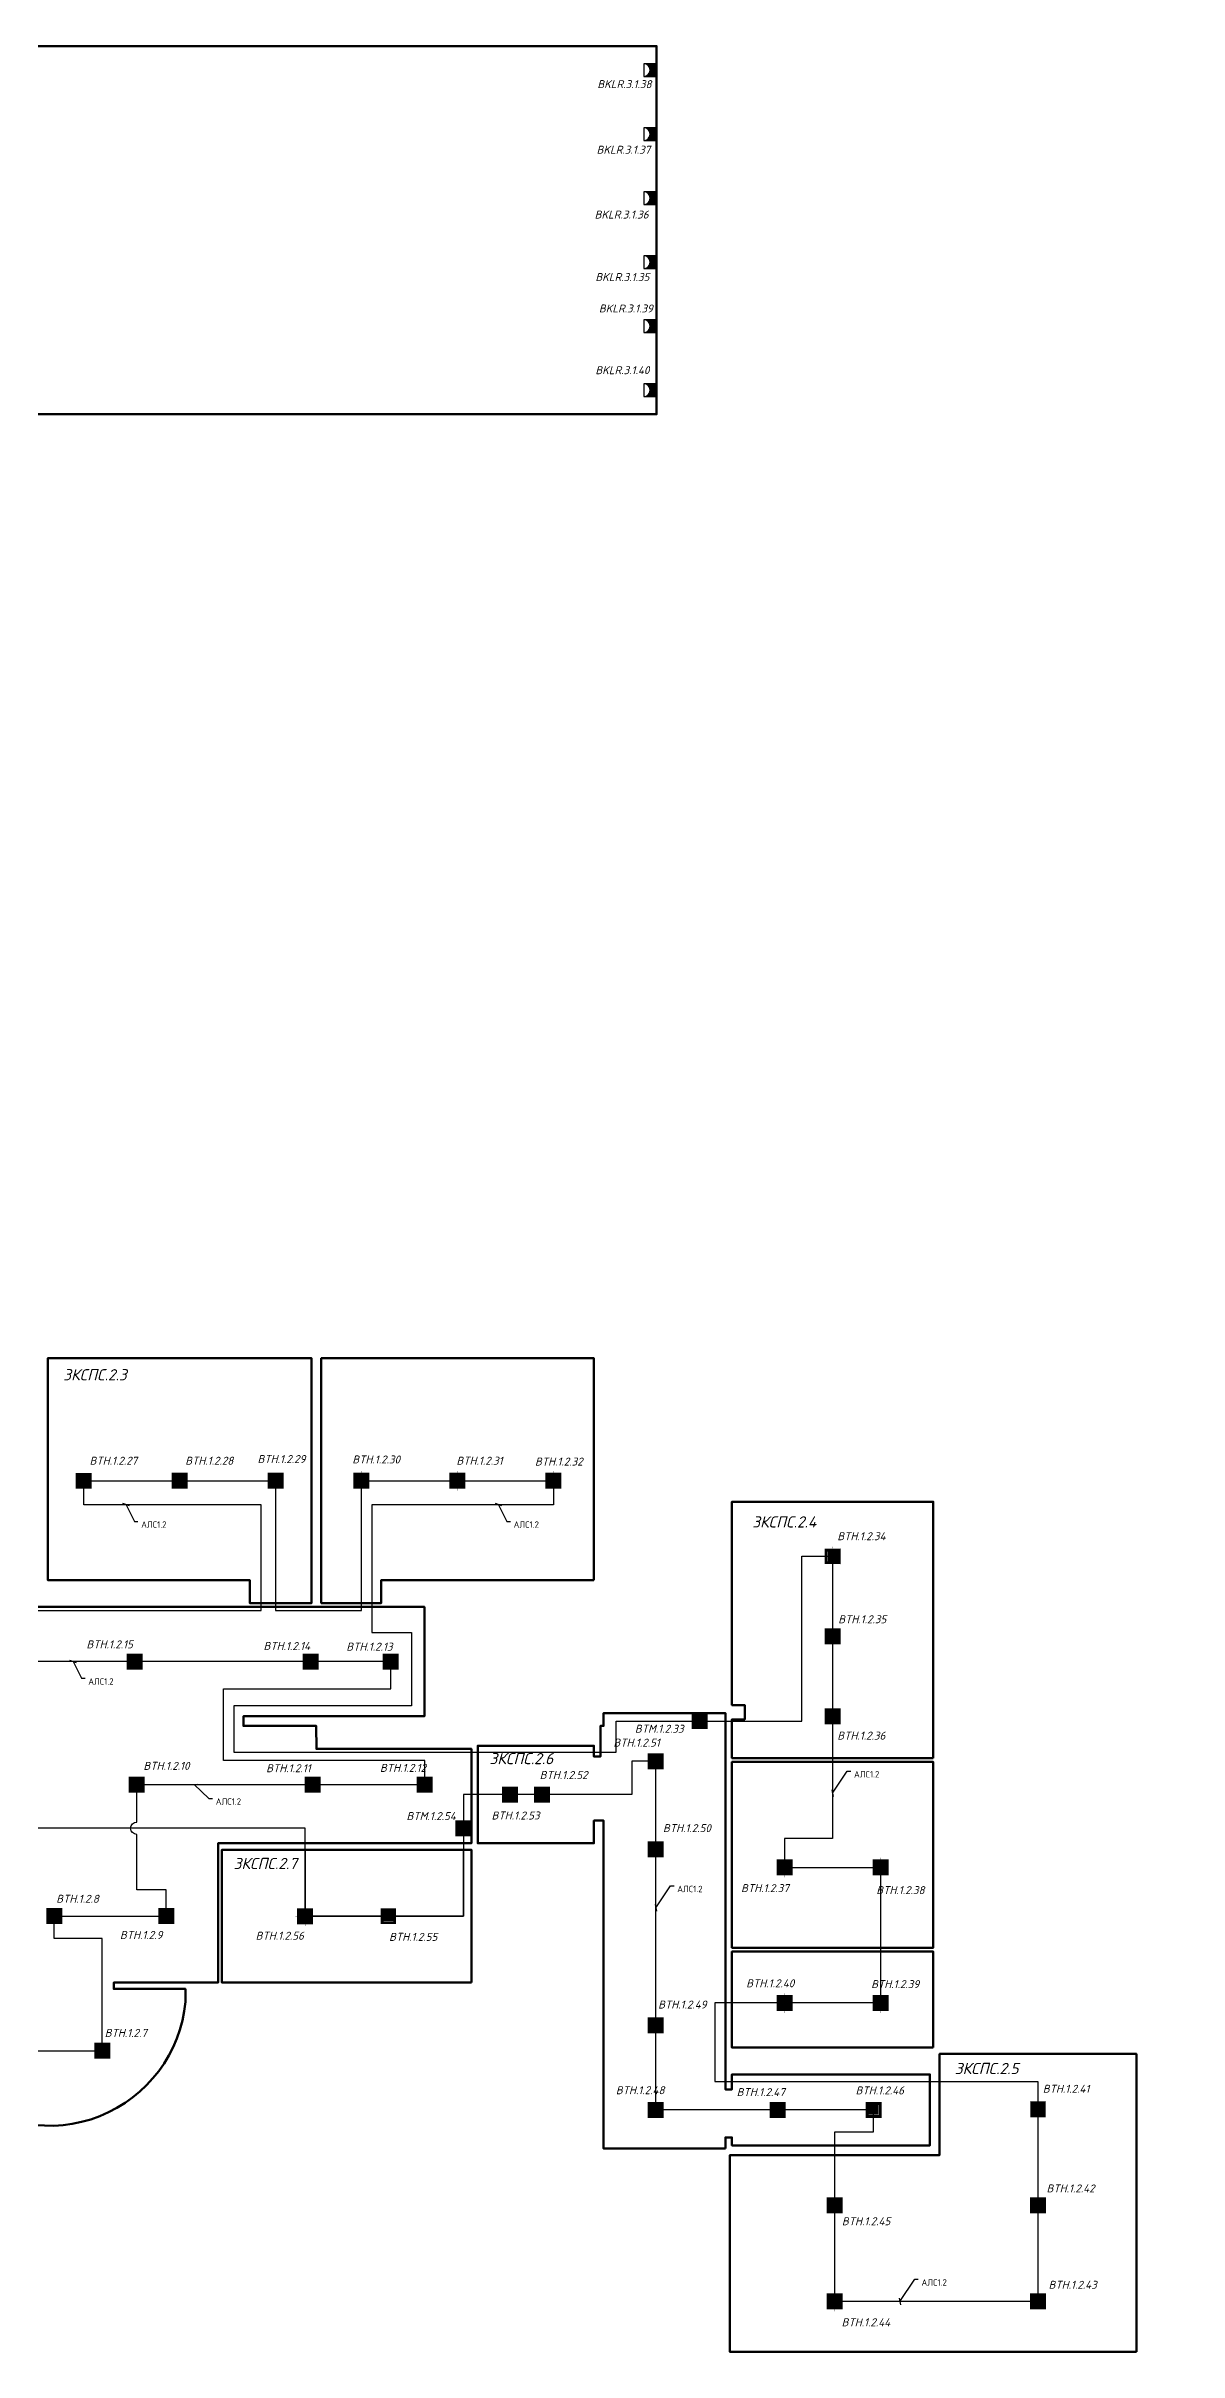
# Model space of a CAD drawing. Header units: millimetres. Extents: x -352922 to 707789, y -273589 to 355472.
# Drawn here: x -42622 to -7222, y 55306 to 127351 of the extents above; entities that cross this region are included whole.
import ezdxf
from ezdxf import colors
from ezdxf.entities.mleader import LeaderData, LeaderLine
from ezdxf.math import Vec2, Vec3

# ---------------------------------------------------------------- set-up
doc = ezdxf.new("R2010")
doc.units = ezdxf.units.MM
doc.header["$LTSCALE"] = 0.5
doc.linetypes.add('CONTI', pattern=[0])
doc.layers.get('0').update_dxf_attribs({"lineweight": 18})
for name, color, linetype, lineweight in [('! BSN__тонкая  текст - 015', 250, 'Continuous', 15), ('! ЗКПС НОМЕР 1', 4, 'Continuous', 50), ('13_text', 250, 'Continuous', 15), ('13_АПС_кабели', 1, 'Continuous', 30), ('13_АПС_оборудование', 1, 'Continuous', 30), ('13_АПС_текст', 1, 'Continuous', 30), ('BSN__основная - 06', 1, 'Continuous', 60), ('АР_Штриховка_Стималит', 5, 'Continuous', 0)]:
    doc.layers.add(name, color=color, linetype=linetype, lineweight=lineweight)
doc.layers.add('! ЗКПС НОМЕР 2', color=7, linetype='Continuous', lineweight=0, true_color=0xf3aae6, transparency=0.5)
doc.styles.add('BDG_T_R', font='GOST Common.ttf')
doc.styles.add('ISOCPEUR', font='isocpeui.ttf', dxfattribs={"height": 250})
doc.linetypes.add('Рабочее в трубе  _о_о_', pattern='A,5,2,[133,ltypeshp.shx,S=0.4,R=0,X=0,Y=0.75],3', length=10)

# ---------------------------------------------------------------- blocks, each defined once
blk = doc.blocks.new('ФОН')
at = {"color": 1, "linetype": 'Continuous', "lineweight": 30, "transparency": 33554559}
blk.add_lwpolyline([(68.61234657499813, 234.3966432178434), (73.74055137499812, 234.3966432178434), (73.74055137499812, 239.5248480178434), (68.61234657499813, 239.5248480178434)], close=True, dxfattribs=at)
blk = doc.blocks.new('A$C9eb36a08')
h = blk.add_hatch(color=1)
h.dxf.hatch_style = 1
edge = h.paths.add_edge_path()
edge.add_line((200.624639307257, 206.1965686440526), (-198.735335133737, 206.1965686440526))
edge.add_line((-198.735335133737, 206.1965686440526), (-198.735335133737, -193.1634057969059))
edge.add_line((-198.735335133737, -193.1634057969059), (200.6246393097099, -193.1634057969059))
edge.add_arc((199.4584976383815, 6.516581423566208), 199.683392355913, 89.66539342633052, 270.3346065743733, ccw=False)
at = {"color": 1}
blk.add_arc((199.5763771503336, 6.516581423618684), 199.6827387380083, 89.69921649752291, 270.3007835024771, dxfattribs=at)
at = {"xscale": 77.8752, "yscale": 77.8752, "zscale": 77.8752}
blk.add_blockref('ФОН', (-5541.935547130997, -18446.84887571511), dxfattribs=at)
blk = doc.blocks.new('101')
at = {"layer": '! ЗКПС НОМЕР 2', "true_color": 0xffffff, "transparency": 33554687}
h = blk.add_hatch(color=7, dxfattribs=at)
h.dxf.hatch_style = 1
h.paths.add_polyline_path([(-12942.01374964428, -22141.86793259812), (-12946.97321020857, -22141.86793259812), (-12946.97321020857, -22146.82758369923), (-12942.01374964428, -22146.82758369923)])
at = {"layer": 'BSN__основная - 06', "color": 1, "lineweight": 30, "ltscale": 100, "const_width": 0.03000000000000001, "elevation": 0.00250876631890656}
blk.add_lwpolyline([(-12946.97321020857, -22141.86793259812), (-12942.01374964428, -22141.86793259812), (-12942.01374964428, -22146.82758369923), (-12946.97321020857, -22146.82758369923)], close=True, dxfattribs=at)
at = {"layer": 'BSN__основная - 06', "color": 1, "lineweight": 30, "ltscale": 100, "const_width": 0.07, "elevation": 0.00250876631890656}
blk.add_lwpolyline([(-12943.94250254858, -22142.70405016032), (-12945.04445730428, -22143.86900960548), (-12943.94250254858, -22144.82650669186), (-12945.0284958628, -22145.92763233268)], dxfattribs=at)
blk = doc.blocks.new('102')
at = {"layer": '! ЗКПС НОМЕР 1', "true_color": 0x78b1e2}
h = blk.add_hatch(color=143, dxfattribs=at)
h.dxf.hatch_style = 1
h.paths.add_polyline_path([(1716.113694415792, -5163.039937988546), (1711.154233851485, -5163.039937988546), (1711.154233851485, -5167.999589089693), (1716.113694415792, -5167.999589089693)])
at = {"layer": '! BSN__тонкая  текст - 015', "color": 1, "lineweight": 30, "ltscale": 100, "const_width": 0.05}
for points in [[(1711.145976266222, -5165.489528501576), (1710.5746188996, -5165.489528501576)], [(1713.634532998612, -5162.454548037247), (1713.634532998612, -5163.025905403869)], [(1716.705236405927, -5165.489528501576), (1716.133879039306, -5165.489528501576)], [(1713.634532998612, -5168.013808176953), (1713.634532998612, -5168.585165543574)]]:
    blk.add_lwpolyline(points, dxfattribs=at)
at = {"layer": '! BSN__тонкая  текст - 015', "color": 1, "lineweight": 30, "ltscale": 100, "const_width": 0.03000000000000001, "elevation": 0.00250876631890656}
blk.add_lwpolyline([(1711.154233851485, -5163.039937988546), (1716.113694415792, -5163.039937988546), (1716.113694415792, -5167.999589089693), (1711.154233851485, -5167.999589089693)], close=True, dxfattribs=at)
at = {"color": 1, "lineweight": 5, "ltscale": 100, "const_width": 0.03, "elevation": 0.004780863597295249}
blk.add_lwpolyline([(1714.181336107777, -5164.400536054396), (1713.052417764877, -5165.003524889264), (1714.199883372537, -5165.988765572794), (1713.089328195398, -5166.58637057677)], dxfattribs=at)
blk = doc.blocks.new('ИПР1')
at = {"layer": 'АР_Штриховка_Стималит', "ltscale": 0.01, "true_color": 0xffffff}
h = blk.add_hatch(color=7, dxfattribs=at)
h.dxf.hatch_style = 1
h.paths.add_polyline_path([(-11645.54715931663, -30228.88040330663), (-11645.54715931663, -30233.84005440772), (-11640.58769875232, -30233.84005440772), (-11640.58769875232, -30228.88040330663)])
at = {"layer": 'BSN__основная - 06', "ltscale": 100, "const_width": 0.1}
blk.add_lwpolyline([(-11645.54715931663, -30228.88040330663), (-11640.58769875232, -30228.88040330663), (-11640.58769875232, -30233.84005440772), (-11645.54715931663, -30233.84005440772)], close=True, dxfattribs=at)
for points in [[(-11644.8620281129, -30229.41071400337), (-11644.814082984, -30229.56068031187), (-11644.78990816942, -30229.62230205839), (-11644.766935892, -30229.67670526716), (-11644.74706343253, -30229.71969718102), (-11644.7257567966, -30229.76248434692), (-11644.6896298333, -30229.82996761479), (-11644.6471706196, -30229.90487238247), (-11644.60051789685, -30229.97663429991), (-11644.55491353685, -30230.04053907929), (-11644.50511566782, -30230.10339623358), (-11644.42899447982, -30230.19126542925), (-11644.3839143012, -30230.23945590761), (-11644.32048754228, -30230.30021783669), (-11644.20778709569, -30230.39659879345), (-11644.1080122526, -30230.47028881416), (-11644.00736815177, -30230.53471740603), (-11643.91406270632, -30230.58814598474), (-11643.81341860548, -30230.63686027558), (-11643.70596003067, -30230.68295550393), (-11643.58721824855, -30230.72255103226), (-11643.45721964253, -30230.75764627219), (-11643.35133366991, -30230.77859864873), (-11643.22867366113, -30230.79588436242), (-11642.9833124413, -30230.80789363052), (-11642.74935937222, -30230.78639623499), (-11642.54967660675, -30230.74794412055), (-11642.29446304363, -30230.66178555635), (-11642.03924948053, -30230.53771724278), (-11641.80472893571, -30230.36195380054), (-11641.60124783119, -30230.17240497918), (-11641.45508706322, -30229.96733561711), (-11641.32910129221, -30229.76698691718), (-11641.23427333814, -30229.53550295922), (-11641.19354456221, -30229.41166690004)], [(-11642.97320039, -30230.81666008814), (-11642.97320039, -30233.28851311619)]]:
    blk.add_lwpolyline(points, dxfattribs=at)
blk = doc.blocks.new('746')
at = {"layer": '! ЗКПС НОМЕР 1', "true_color": 0x78b1e2}
h = blk.add_hatch(color=143, dxfattribs=at)
h.dxf.hatch_style = 1
h.paths.add_polyline_path([(846.5088361436274, -5270.353580021907), (846.5088361436274, -5275.226844894348), (851.3843345811473, -5275.226844894348), (851.3843345811473, -5270.353580021907)])
h.paths.add_polyline_path([(850.5043616763137, -5271.287245091495), (850.5043616763137, -5274.35447257108), (847.4479905810895, -5274.35447257108), (847.4479905810895, -5271.287245091495)], flags=16)
at = {"layer": 'АР_Штриховка_Стималит', "true_color": 0xffffff}
h = blk.add_hatch(color=7, dxfattribs=at)
h.dxf.hatch_style = 1
h.paths.add_polyline_path([(847.4729964073949, -5271.310678987133), (847.4729964073949, -5274.334505942397), (850.4883261170535, -5274.334505942397), (850.4883261170535, -5271.310678987133)])
at = {"layer": '! BSN__тонкая  текст - 015', "color": 1, "lineweight": 30, "ltscale": 100, "const_width": 0.05}
for points in [[(846.4462741254574, -5272.772876437542), (845.8749167588358, -5272.772876437542)], [(848.9348308578483, -5269.737895973212), (848.9348308578483, -5270.309253339834)], [(852.0055342651631, -5272.772876437542), (851.4341768985414, -5272.772876437542)], [(848.9348308578483, -5275.278351645778), (848.9348308578483, -5275.8497090124)]]:
    blk.add_lwpolyline(points, dxfattribs=at)
at = {"color": 1, "lineweight": 5, "ltscale": 100, "elevation": 0.002508766318906562}
for points, const_width in [([(846.4771060991679, -5275.26017210037), (851.4139922750273, -5275.26017210037), (851.4139922750273, -5270.323285924511), (846.4771060991679, -5270.323285924511)], 0.03), ([(847.4729964073949, -5274.334505942397), (850.4883261170535, -5274.334505942397), (850.4883261170535, -5271.310678987133), (847.4729964073949, -5271.310678987133)], 0.01)]:
    blk.add_lwpolyline(points, close=True, dxfattribs=dict(at, const_width=const_width))
at = {"color": 1, "lineweight": 5, "ltscale": 100, "const_width": 0.03, "elevation": 0.004780863597295251}
blk.add_lwpolyline([(849.4816339670133, -5271.683883990359), (848.3527156241134, -5272.286872825229), (849.5001812317741, -5273.272113508761), (848.3896260546344, -5273.869718512737)], dxfattribs=at)
blk = doc.blocks.new('748')
at = {"layer": 'АР_Штриховка_Стималит', "true_color": 0xffffff}
h = blk.add_hatch(color=7, dxfattribs=at)
h.dxf.hatch_style = 1
h.paths.add_polyline_path([(1611.519763114311, -5339.796988872809), (1606.648196330751, -5339.796988872809), (1606.648196330751, -5344.668983577181), (1611.519763114311, -5344.668983577181)])
h.paths.add_polyline_path([(1610.643547401585, -5340.730128484312), (1610.643547401585, -5343.792492031733), (1607.578767246679, -5343.792492031733), (1607.578767246679, -5340.730128484312)], flags=16)
h = blk.add_hatch(color=7, dxfattribs=at)
h.dxf.hatch_style = 1
h.paths.add_polyline_path([(1607.575398063597, -5340.721917110875), (1607.575398063597, -5343.74574406614), (1610.590727773255, -5343.74574406614), (1610.590727773255, -5340.721917110875)])
at = {"color": 1, "lineweight": 5, "ltscale": 100, "elevation": 0.002508766318906562}
for points, const_width in [([(1606.614619830498, -5344.702273676437), (1611.551506006357, -5344.702273676437), (1611.551506006357, -5339.765387500578), (1606.614619830498, -5339.765387500578)], 0.03), ([(1607.575398063597, -5343.74574406614), (1610.590727773255, -5343.74574406614), (1610.590727773255, -5340.721917110875), (1607.575398063597, -5340.721917110875)], 0.01)]:
    blk.add_lwpolyline(points, close=True, dxfattribs=dict(at, const_width=const_width))
at = {"color": 1, "lineweight": 5, "ltscale": 100, "const_width": 0.03, "elevation": 0.002508766318906562}
blk.add_lwpolyline([(1609.638248457497, -5341.138221411872), (1608.509330114597, -5341.741210246742), (1609.656795722258, -5342.726450930274), (1608.546240545118, -5343.324055934249)], dxfattribs=at)
blk = doc.blocks.new('_Oblique')
at = {"color": 0, "linetype": 'ByBlock', "lineweight": -2, "transparency": 33554687}
blk.add_line((-0.5, -0.5), (0.5, 0.5), dxfattribs=at)

msp = doc.modelspace()

# ---------------------------------------------------------------- linework, layer by layer
at = {"layer": '! ЗКПС НОМЕР 1', "color": 215, "ltscale": 100, "true_color": 0xa953a0, "transparency": 33554559}
msp.add_lwpolyline([(-47095.75902912297, 115850.6788371289), (-47095.75902192676, 127350.6788370522), (-23545.75902552495, 127350.6788372059), (-23545.75902552495, 115850.6788371292)], close=True, dxfattribs=at)
at = {"layer": '! ЗКПС НОМЕР 1', "color": 84, "transparency": 33554559}
for points in [[(-34325.70194205933, 79100.32861536174), (-34325.70194204972, 78700.32861536846), (-34325.70194204972, 78700.32861536846), (-36259.39277032518, 78700.30361697439), (-36259.39277032524, 79418.46636833664), (-42570.73022943258, 79418.46636833655), (-42570.73022943264, 86350.67451675425), (-34325.70194205933, 86350.68512775272)], [(-25500.69748754415, 79418.4446358642), (-32147.8345970104, 79418.4446358642), (-32147.83459742938, 78700.34169100708), (-34025.70241489855, 78700.31882412406), (-34025.69274090568, 86350.67978884024), (-25500.70194205851, 86350.68512786482)], [(-8550.697487544152, 55305.68245835253), (-21250.69748754374, 55305.68245835247), (-21250.69748754345, 61455.68245835253), (-14700.69748754415, 61455.68245835209), (-14700.69748754392, 61455.6824583495), (-14700.69748754415, 61455.68245835209), (-14700.69748754415, 64615.68245835253), (-8550.697487544152, 64615.68245835253)]]:
    msp.add_lwpolyline(points, close=True, dxfattribs=at)
at = {"layer": '! ЗКПС НОМЕР 1', "color": 40, "transparency": 33554559}
for points in [[(-14900.69303303002, 73861.78914674127), (-21190.69748754462, 73859.57576996437), (-21190.69748754438, 75065.68245835276), (-20790.69748754427, 75065.68245835276), (-20790.69748755021, 75515.6804684767), (-21190.69748754427, 75515.68262842385), (-21190.69748754415, 77073.72011931712), (-21190.69748754433, 77073.72011931712), (-21190.69748754438, 78313.72011931689), (-21190.69748754433, 78313.72011931689), (-21190.69532126631, 81866.0765096569), (-14900.69303302991, 81866.07267392304)], [(-14900.69748754427, 67935.68245835311), (-21190.69748754421, 67935.68245835311), (-21190.69748754427, 73740.68245835282), (-14900.69748754415, 73740.68245835282), (-14900.69748754427, 67935.68245835311), (-14900.69748754427, 67935.68245835311), (-14900.69748754427, 67935.68245835317), (-14900.69748754427, 67935.68245835305)], [(-14900.69748754427, 64815.68245835253), (-21190.69748754421, 64815.68245835253), (-21190.69748754421, 67815.68245835253), (-14900.69748754427, 67815.68512790398)]]:
    msp.add_lwpolyline(points, close=True, dxfattribs=at)
at = {"layer": '! ЗКПС НОМЕР 1', "color": 163, "transparency": 33554559}
msp.add_lwpolyline([(-42870.69748754392, 78580.32861536846), (-30798.10795201373, 78580.32861536846), (-30798.42277638719, 75165.68245835247), (-36455.69748754398, 75165.68245835253), (-36455.69748754398, 74865.68245835253), (-34180.69748754415, 74865.68245835393), (-34177.24781446054, 74144.53289678323), (-29330.69748754427, 74144.532896783), (-29330.69239462668, 71195.69050241745), (-37247.31988028092, 71195.68809159583), (-37247.31988028092, 71195.68809159583), (-37247.32006285922, 66845.68245835253), (-40508.67705606902, 66845.68245838862), (-40508.67705606902, 66645.68245835253), (-38266, 66645.68245835265), (-38266, 66245.68245835253, -0.6128200457438057), (-45345.5555019984, 63437.82938835921)], format="xyb", dxfattribs=at)
at = {"layer": '! ЗКПС НОМЕР 1', "color": 11, "true_color": 0xf27172, "transparency": 33554559}
msp.add_lwpolyline([(-21390.69748754415, 61655.68245835253), (-25200.69748754369, 61655.68245835253), (-25200.69748754404, 71908.16474463651), (-25500.69748754415, 71908.16474463651), (-25500.69748754415, 71195.68245835253), (-29130.69748754404, 71195.6907799542), (-29130.69748754421, 74244.4733778488), (-25500.69748754409, 74244.4733778488), (-25500.69748754427, 73908.16474463651), (-25300.69748754404, 73908.16474463651), (-25300.69748754415, 74865.68245835253), (-25200.69748754404, 74865.68245835253), (-25200.69748754415, 75265.68245835288), (-21390.69748754421, 75265.68245835288), (-21390.69748754415, 63505.40612931846), (-21190.69748754438, 63505.40612931841), (-21190.69748754438, 63975.68251066428), (-15000.69748754409, 63975.68251066428), (-15000.6974875445, 61755.68245834718), (-21190.69748754427, 61755.68245835844), (-21190.69748754438, 62005.51777312052), (-21390.69748754415, 62005.40612931846)], close=True, dxfattribs=at)
at = {"layer": '! ЗКПС НОМЕР 1', "color": 25, "transparency": 33554559}
msp.add_lwpolyline([(-29330.69748754427, 66845.68496752845), (-37126.15562032862, 66845.67994917661), (-37127.30180778337, 70995.68245835247), (-29330.69748754415, 70995.68245835253)], close=True, dxfattribs=at)
at = {"layer": '13_АПС_кабели', "transparency": 33554687}
msp.add_lwpolyline([(-44004.91613105182, 78475.67089938372), (-35899.47435241379, 78475.67089938372), (-35899.47435241378, 81776.24234137122), (-41447.35924455435, 81776.24234137122), (-41447.35924455435, 82520.25538372854), (-38448.19748754488, 82525.50553686253), (-35448.19748754488, 82525.50553686253), (-35448.19748754488, 78475.67089938374), (-32767.3592445541, 78475.67089938372), (-32767.35924455409, 82525.50553686055), (-29767.41613105155, 82523.14370605146), (-26768.19748754465, 82525.50553686055), (-26768.19748754465, 81776.24234137121), (-32438.03158585913, 81776.24234137121), (-32438.03158585913, 77784.13397198915), (-31207.35031015612, 77784.13397198915), (-31207.35031015612, 75488.4902957417), (-36760.31563967466, 75488.4902957417), (-36760.31563967466, 74040.15494426899), (-28128.18875065504, 74040.15494426899), (-24804.43153697625, 74040.15494426899), (-24804.43153697625, 75017.69990329818), (-22189.79481549049, 75017.69990329817), (-19009.09405897558, 75017.69990329817), (-19009.09405897557, 80164.48276142169), (-18046.51979421005, 80164.48276142169), (-18046.51979421012, 77664.7613118334), (-18046.51979421013, 75165.68245835247), (-18046.51979421013, 71348.2435387969), (-19545.68155121958, 71348.2435387969), (-19545.68155121958, 70443.4360640744), (-16546.51979421012, 70443.4360640744), (-16546.51979421006, 66207.51945063157), (-19546.51979421006, 66207.51945063157), (-21720.05155124515, 66207.51945063157), (-21720.05155124515, 63757.19807324745), (-11626.23695295904, 63757.19807324744), (-11627.07519594948, 62882.05840436695), (-11627.07519594955, 59882.99862772401), (-11627.07519594955, 56882.99862772401), (-17977.07519594979, 56882.99862772401), (-17977.07519594979, 59882.99862772401), (-17977.07519594979, 62184.48349033203), (-16763.19748754473, 62184.48349033203), (-16763.19748754473, 62865.68248450849), (-19763.19748754481, 62865.68248450849), (-23570.6974875452, 62865.68248450849), (-23570.6974875452, 65510.68354946701), (-23570.6974875452, 71010.68354946701), (-23570.6974875452, 73760.68354946701), (-24318.60588481091, 73760.68354946701), (-24318.60588481091, 72720.08349240804), (-27128.18875065516, 72720.08349240804), (-28128.18875065504, 72720.08349240781), (-29578.66623207438, 72720.08349240781), (-29578.66623207414, 68921.34413129906), (-32456.33207809925, 68921.34413129906), (-34528.98453884783, 68919.74223499675), (-34528.98453884783, 71666.92292740941), (-50374.84895827607, 71666.92292740941)], dxfattribs=at)
at = {"layer": '13_АПС_кабели', "linetype": 'Рабочее в трубе  _о_о_', "transparency": 33554687}
for points in [[(-35899.47435241379, 78700.32860741364), (-35899.47435241378, 81776.24234137122), (-41447.35924455435, 81776.24234137122), (-41447.35924455435, 82524.56531350547), (-35448.19748754488, 82525.50553686253), (-35448.14803618407, 78700.31410459487)], [(-32767.3592445541, 78700.33414702688), (-32768.19748754465, 82525.50553686055), (-26768.19748754465, 82525.50553686055), (-26768.19748754465, 81776.24234137121), (-32438.03158585913, 81776.24234137121), (-32437.99413043202, 78700.33815772107)], [(-21310.69748754408, 75017.69990329817), (-19009.09405897558, 75017.69990329817), (-19009.09405897557, 80164.48276142169), (-18046.51979421005, 80164.48276142169), (-18046.51979421013, 71348.2435387969), (-19545.68155121958, 71348.2435387969), (-19546.51979421012, 70443.4360640744), (-16546.51979421012, 70443.43606407444), (-16546.51979421006, 66207.51945063155), (-21190.69748754421, 66207.51945063155)], [(-34528.98453884783, 70995.68245835249), (-34528.98453884793, 68920.68245835381), (-29578.66623207414, 68921.34413129906), (-29578.66623207427, 70995.68245835249)], [(-14700.69748754442, 63757.19807324744), (-11626.23695295904, 63757.19807324744), (-11627.07519594959, 56882.99862772401), (-17977.07519594982, 56882.99862772401), (-17977.07519594979, 61455.68245835231)]]:
    msp.add_lwpolyline(points, dxfattribs=at)
at = {"layer": '13_АПС_кабели', "transparency": 33554687}
msp.add_lwpolyline([(-43866.50489771774, 64715.6824583525), (-40866.50489771774, 64715.68245835249), (-40866.50489771774, 68225.5069720177), (-42366.50595621299, 68225.5069720177), (-42366.50595621322, 68920.70540181128), (-38866.50595621322, 68920.70540181128), (-38866.50595621322, 69741.17795420159), (-39788.19749979093, 69741.17795420159), (-39788.19749979105, 71471.99358655149, -0.9999999999999999), (-39788.19749979108, 71861.85226826732), (-39788.19749979116, 73030.68245835276), (-34288.19749979116, 73030.68245835276), (-30788.19749979116, 73030.68245835276), (-30788.19749979116, 73786.91399268433), (-37074.20581466891, 73786.91399268433), (-37074.20581466891, 76022.49133733194), (-31850.85489973077, 76022.49133733193), (-31850.85489973077, 76873.00553685566), (-34350.854899731, 76873.00553685566), (-39850.85489973082, 76873.00553685565), (-45350.854899731, 76873.00553685566)], format="xyb", dxfattribs=at)

# ---------------------------------------------------------------- block references
at = {"layer": '13_АПС_кабели', "transparency": 33554687, "rotation": 180}
for p in [(-23744.49443064909, 126607.1954185141), (-23744.49443064909, 124607.1954185141), (-23744.49443064909, 122607.1954185141), (-23744.49443064909, 120607.1954185141), (-23744.49443064909, 118607.1954185141), (-23744.49443064909, 116607.1954185141)]:
    msp.add_blockref('A$C9eb36a08', p, dxfattribs=at)
at = {"layer": '13_АПС_оборудование', "transparency": 33554687, "xscale": 100, "yscale": 100, "zscale": 100}
for name, p in [('746', (-126340.8423303392, 609802.514630205, 0.250876631890656)), ('746', (-102939.1646370044, 607441.7704051759, 0.250876631890656)), ('746', (-116821.6293816422, 596197.6915516963, 0.250876631890656)), ('748', (-177671.5037793874, 597089.065543359)), ('746', (-96519.72003874386, 590160.0077210665, 0.250876631890656))]:
    msp.add_blockref(name, p, dxfattribs=at)
at = {"layer": '13_АПС_оборудование', "transparency": 33554559, "xscale": 100, "yscale": 100, "zscale": 100}
for name, p in [('102', (-209810.8125444156, 599075.1200599654, -0.478086359729525)), ('102', (-206810.8125444156, 599075.1200599654, -0.478086359729525)), ('102', (-204130.8125444154, 599075.1200599634, -0.478086359729525)), ('102', (-201130.8125444154, 599075.1200599634, -0.478086359729525)), ('102', (-198130.8125444154, 599075.1200599634, -0.478086359729525)), ('102', (-189409.1348510808, 594214.3758349363, -0.478086359729525)), ('101', (1254598.493092912, 2291307.781351723, -0.250876631890656)), ('101', (1260098.493092912, 2291307.781351723, -0.250876631890656)), ('101', (1262598.493092912, 2291307.781351723, -0.250876631890656)), ('102', (-189409.1348510808, 591714.3758349363, -0.478086359729525)), ('101', (1270878.650505098, 2288195.459364334, -0.250876631890656)), ('101', (1254661.150492852, 2287465.45827322, -0.250876631890656)), ('101', (1260161.150492852, 2287465.45827322, -0.250876631890656)), ('101', (1263661.150492852, 2287465.45827322, -0.250876631890656)), ('101', (1266321.159241987, 2287154.859307275, -0.250876631890656)), ('101', (1267321.159241987, 2287154.859307275, -0.250876631890656)), ('101', (1270878.650505098, 2285445.459364334, -0.250876631890656)), ('102', (-190909.1348510808, 586993.0505871773, -0.478086359729525)), ('102', (-187909.1348510808, 586993.0505871773, -0.478086359729525)), ('101', (1252082.84203643, 2283355.481216678, -0.250876631890656)), ('101', (1255582.84203643, 2283355.481216678, -0.250876631890656)), ('102', (-205891.5995957186, 585470.2969814567, -0.478086359729525)), ('102', (-190909.1348510808, 582757.1339737345, -0.478086359729525)), ('102', (-187909.1348510808, 582757.1339737345, -0.478086359729525)), ('101', (1270878.650505098, 2279945.459364334, -0.250876631890656)), ('101', (1253582.84203643, 2279150.459192954, -0.250876631890656)), ('101', (1270878.650505098, 2277300.458299376, -0.250876631890656)), ('101', (1274686.150505098, 2277300.458299376, -0.250876631890656)), ('102', (-189339.6902528205, 576432.6131508269, -0.478086359729525)), ('102', (-182989.6902528203, 576432.6131508269, -0.478086359729525)), ('102', (-189339.6902528205, 573432.6131508269, -0.478086359729525)), ('102', (-182989.6902528203, 573432.6131508269, -0.478086359729525))]:
    msp.add_blockref(name, p, dxfattribs=at)
at = {"layer": '13_АПС_оборудование', "color": 5, "transparency": 33554559, "xscale": 100, "yscale": 100, "zscale": 100}
for p in [(1142107.525223509, 3098153.722789015), (1134728.076671373, 3094800.265634669)]:
    msp.add_blockref('ИПР1', p, dxfattribs=at)

# ---------------------------------------------------------------- texts
at = {"layer": '13_АПС_текст', "transparency": 33554559, "style": 'ISOCPEUR'}
for s, p in [('BKLR.3.1.38', (-25395.0919664416, 126037.353192486, -5.00000019165725e-09)), ('BKLR.3.1.37', (-25419.50546862767, 123987.5521965452, -5.00000019165725e-09)), ('BKLR.3.1.36', (-25480.54081206606, 121962.1539415506, -5.00000019165725e-09)), ('BKLR.3.1.35', (-25456.12730987999, 120009.9619598257, -5.00000019165725e-09)), ('BKLR.3.1.39', (-25347.09070820804, 119027.4518906929, -5.00000019165725e-09)), ('BKLR.3.1.40', (-25456.95305601903, 117099.662649914, -5.00000019165725e-09)), ('BTH.1.2.27', (-41263.90649875044, 83025.50154818327, -5.00000019165725e-09)), ('BTH.1.2.28', (-38274.26719592256, 83025.50154818327, -5.00000019165725e-09)), ('BTH.1.2.29', (-36015.43545749341, 83077.7148747003, -5.00000019165725e-09)), ('BTH.1.2.30', (-33052.13745649136, 83064.55139248667, -5.00000019165725e-09)), ('BTH.1.2.31', (-29799.09466325049, 83025.05899627821, -5.00000019165725e-09)), ('BTH.1.2.32', (-27343.27483153553, 82998.9815765376, -5.00000019165725e-09)), ('BTH.1.2.34', (-17895.44004232506, 80666.55757614633, -5.00000019165725e-09)), ('BTH.1.2.35', (-17866.91368917911, 78071.63596035808, -5.00000019165725e-09)), ('BTH.1.2.15', (-41361.28102418571, 77286.94464318652, -5.00000019165725e-09)), ('BTH.1.2.14', (-35828.09271429689, 77236.39624762477, -5.00000019165725e-09)), ('BTH.1.2.13', (-33239.52783888788, 77215.37990605773, -5.00000019165725e-09)), ('BTH.1.2.51', (-24893.10183302988, 74216.34796441195, -5.00000019165725e-09)), ('BTM.1.2.33', (-24222.1227267792, 74650.59667965432, -5.00000019165725e-09)), ('BTH.1.2.36', (-17895.44004232506, 74435.89270064293, -5.00000019165725e-09)), ('BTH.1.2.10', (-39580.96282125427, 73491.47133885685, -5.00000019165725e-09)), ('BTH.1.2.11', (-35745.64831423829, 73417.37801220908, -5.00000019165725e-09)), ('BTH.1.2.12', (-32188.07987287571, 73427.92127521441, -5.00000019165725e-09)), ('BTH.1.2.52', (-27196.92085628607, 73204.66456177144, -5.00000019165725e-09)), ('BTM.1.2.54', (-31360.17091445648, 71922.35189617577, -5.00000019165725e-09)), ('BTH.1.2.53', (-28701.31281101541, 71939.79273028148, -5.00000019165725e-09)), ('BTH.1.2.50', (-23344.46576499823, 71545.07737195783, -5.00000019165725e-09)), ('BTH.1.2.37', (-20904.11279365025, 69670.49963644205, -5.00000019165725e-09)), ('BTH.1.2.8', (-42305.81709685992, 69337.98913993535, -5.00000019165725e-09)), ('BTH.1.2.38', (-16677.89006456197, 69608.11541438184, -5.00000019165725e-09)), ('BTH.1.2.9', (-40313.91732561379, 68206.55158171884, -5.00000019165725e-09)), ('BTH.1.2.56', (-36073.46635536547, 68183.59347055957, -5.00000019165725e-09)), ('BTH.1.2.55', (-31903.41341939033, 68148.34528358968, -5.00000019165725e-09)), ('BTH.1.2.49', (-23495.75516139925, 66032.95497602143, -5.00000019165725e-09)), ('BTH.1.2.40', (-20743.70525430958, 66697.48077879765, -5.00000019165725e-09)), ('BTH.1.2.39', (-16838.46275313036, 66670.7444051191, -5.00000019165725e-09)), ('BTH.1.2.7', (-40789.50581421214, 65146.11410108034, -5.00000019165725e-09)), ('BTH.1.2.48', (-24816.79018602497, 63356.66619588679, -5.00000019165725e-09)), ('BTH.1.2.47', (-21041.56141438778, 63296.49083421577, -5.00000019165725e-09)), ('BTH.1.2.46', (-17325.12259188131, 63349.81346484704, -5.00000019165725e-09)), ('BTH.1.2.41', (-11474.5460497865, 63400.47688491282, -5.00000019165725e-09)), ('BTH.1.2.42', (-11358.20159478695, 60287.44591202389, -5.00000019165725e-09)), ('BTH.1.2.45', (-17752.42081109784, 59262.58148105897, -5.00000019165725e-09)), ('BTH.1.2.43', (-11295.40360093699, 57276.72436146939, -5.00000019165725e-09)), ('BTH.1.2.44', (-17761.37062886334, 56104.82157268038, -5.00000019165725e-09))]:
    msp.add_text(s, height=250, dxfattribs=at).set_placement(p)
at = {"layer": '13_АПС_текст', "color": 5, "transparency": 33554687, "style": 'ISOCPEUR'}
for s, p in [('ЗКСПС.2.3', (-42087.55127206398, 85662.79267089581)), ('ЗКСПС.2.4', (-20556.7330670571, 81063.17398792855)), ('ЗКСПС.2.6', (-28768.40805155458, 73668.35135897645)), ('ЗКСПС.2.7', (-36764.75203781202, 70390.47999963653)), ('ЗКСПС.2.5', (-14226.78169922763, 63985.74628910772))]:
    msp.add_text(s, height=350, dxfattribs=at).set_placement(p)

# ---------------------------------------------------------------- leaders
at = {"layer": '13_text', "color": 0, "lineweight": 15, "transparency": 33554687}
ml = msp.add_multileader_mtext('Standard', dxfattribs=at)
ml.set_content('{\\fISOCPEUR|b0|i0|c204|p34;АЛС1\\fISOCPEUR|b0|i0|c0|p34;.\\fISOCPEUR|b0|i0|c204|p34;2}', color=7, style='BDG_T_R')
ml.set_leader_properties(color=7, linetype='Continuous', lineweight=25)
ml.set_arrow_properties(name='OBLIQUE')
ml.build(insert=Vec2(0, 0))
ml.multileader.update_dxf_attribs({"has_text_frame": 1, "text_left_attachment_type": 0, "text_right_attachment_type": 0, "dogleg_length": 2, "arrow_head_size": 150})
ctx = ml.context
ctx.base_point, ctx.char_height, ctx.arrow_head_size, ctx.landing_gap_size, ctx.plane_origin = Vec3(-39750.56134748179, 81255.60118964776), 200, 150, 100, Vec3(-31431.43460352054, 78074.4978575334)
ctx.left_attachment, ctx.right_attachment = 0, 0
notes = []
notes.append((ctx, [(1, (1, 1, 0), (-39861.7198479292, 81255.60118964776), (1, 0), 111.1585004474036, [(0, [(-40121.45777240675, 81776.24234137122)], 0, [])])]))
ctx.mtext.insert, ctx.mtext.width, ctx.mtext.flow_direction = Vec3(-39650.56134748179, 81255.60118964776), 662.0724810082465, 5
ml = msp.add_multileader_mtext('Standard', dxfattribs=at)
ml.set_content('{\\fISOCPEUR|b0|i0|c204|p34;АЛС1\\fISOCPEUR|b0|i0|c0|p34;.\\fISOCPEUR|b0|i0|c204|p34;2}', color=7, style='BDG_T_R')
ml.set_leader_properties(color=7, linetype='Continuous', lineweight=25)
ml.set_arrow_properties(name='OBLIQUE')
ml.build(insert=Vec2(0, 0))
ml.multileader.update_dxf_attribs({"has_text_frame": 1, "text_left_attachment_type": 0, "text_right_attachment_type": 0, "dogleg_length": 2, "arrow_head_size": 150})
ctx = ml.context
ctx.base_point, ctx.char_height, ctx.arrow_head_size, ctx.landing_gap_size, ctx.plane_origin = Vec3(-28111.53417528141, 81255.60118964774), 200, 150, 100, Vec3(-19792.40743132016, 78074.49785753338)
ctx.left_attachment, ctx.right_attachment = 0, 0
notes.append((ctx, [(1, (1, 1, 0), (-28222.69267572882, 81255.60118964774), (1, 0), 111.1585004474036, [(0, [(-28482.43060020637, 81776.24234137121)], 0, [])])]))
ctx.mtext.insert, ctx.mtext.width, ctx.mtext.flow_direction = Vec3(-28011.53417528141, 81255.60118964774), 662.0724810082465, 5
ml = msp.add_multileader_mtext('Standard', dxfattribs=at)
ml.set_content('{\\fISOCPEUR|b0|i0|c204|p34;АЛС1\\fISOCPEUR|b0|i0|c0|p34;.\\fISOCPEUR|b0|i0|c204|p34;2}', color=7, style='BDG_T_R')
ml.set_leader_properties(color=7, linetype='Continuous', lineweight=25)
ml.set_arrow_properties(name='OBLIQUE')
ml.build(insert=Vec2(0, 0))
ml.multileader.update_dxf_attribs({"has_text_frame": 1, "text_left_attachment_type": 0, "text_right_attachment_type": 0, "dogleg_length": 2, "arrow_head_size": 150})
ctx = ml.context
ctx.base_point, ctx.char_height, ctx.arrow_head_size, ctx.landing_gap_size, ctx.plane_origin = Vec3(-41404.14543951768, 76352.36438513218), 200, 150, 100, Vec3(-33085.01869555643, 73171.26105301782)
ctx.left_attachment, ctx.right_attachment = 0, 0
notes.append((ctx, [(1, (1, 1, 0), (-41515.30393996509, 76352.36438513218), (1, 0), 111.1585004474036, [(0, [(-41775.04186444264, 76873.00553685565)], 0, [])])]))
ctx.mtext.insert, ctx.mtext.width, ctx.mtext.flow_direction = Vec3(-41304.14543951768, 76352.36438513218), 662.0724810082465, 5
ml = msp.add_multileader_mtext('Standard', dxfattribs=at)
ml.set_content('{\\fISOCPEUR|b0|i0|c204|p34;АЛС1\\fISOCPEUR|b0|i0|c0|p34;.\\fISOCPEUR|b0|i0|c204|p34;2}', color=7, style='BDG_T_R')
ml.set_leader_properties(color=7, linetype='Continuous', lineweight=25)
ml.set_arrow_properties(name='OBLIQUE')
ml.build(insert=Vec2(0, 0))
ml.multileader.update_dxf_attribs({"has_text_frame": 1, "text_left_attachment_type": 0, "text_right_attachment_type": 0, "dogleg_length": 2, "arrow_head_size": 150})
ctx = ml.context
ctx.base_point, ctx.char_height, ctx.arrow_head_size, ctx.landing_gap_size, ctx.plane_origin = Vec3(-37420.64250671072, 72601.62234399327), 200, 150, 100, Vec3(-29101.51576274946, 69420.5190118789)
ctx.left_attachment, ctx.right_attachment = 0, 0
notes.append((ctx, [(1, (1, 1, 0), (-37531.80100715812, 72601.62234399327), (1, 0), 111.1585004474036, [(0, [(-37992.87165998342, 73030.68245835276)], 0, [])])]))
ctx.mtext.insert, ctx.mtext.width, ctx.mtext.flow_direction = Vec3(-37320.64250671072, 72601.62234399327), 662.0724810082465, 5
ml = msp.add_multileader_mtext('Standard', dxfattribs=at)
ml.set_content('{\\fISOCPEUR|b0|i0|c204|p34;АЛС1\\fISOCPEUR|b0|i0|c0|p34;.\\fISOCPEUR|b0|i0|c204|p34;2}', color=7, style='BDG_T_R')
ml.set_leader_properties(color=7, linetype='Continuous', lineweight=25)
ml.set_arrow_properties(name='OBLIQUE')
ml.build(insert=Vec2(0, 0))
ml.multileader.update_dxf_attribs({"has_text_frame": 1, "text_left_attachment_type": 0, "text_right_attachment_type": 0, "dogleg_length": 2, "arrow_head_size": 150})
ctx = ml.context
ctx.base_point, ctx.char_height, ctx.arrow_head_size, ctx.landing_gap_size, ctx.plane_origin = Vec3(-17474.29064093743, 73452.77374361803), 200, 150, 100, Vec3(-9155.163896976173, 70271.67041150367)
ctx.left_attachment, ctx.right_attachment = 0, 0
notes.append((ctx, [(1, (1, 1, 0), (-17585.44914138483, 73452.77374361803), (1, 0), 111.1585004474036, [(0, [(-18046.51979421013, 72761.74966419232)], 0, [])])]))
ctx.mtext.insert, ctx.mtext.width, ctx.mtext.flow_direction = Vec3(-17374.29064093743, 73452.77374361803), 662.0724810082465, 5
ml = msp.add_multileader_mtext('Standard', dxfattribs=at)
ml.set_content('{\\fISOCPEUR|b0|i0|c204|p34;АЛС1\\fISOCPEUR|b0|i0|c0|p34;.\\fISOCPEUR|b0|i0|c204|p34;2}', color=7, style='BDG_T_R')
ml.set_leader_properties(color=7, linetype='Continuous', lineweight=25)
ml.set_arrow_properties(name='OBLIQUE')
ml.build(insert=Vec2(0, 0))
ml.multileader.update_dxf_attribs({"has_text_frame": 1, "text_left_attachment_type": 0, "text_right_attachment_type": 0, "dogleg_length": 2, "arrow_head_size": 150})
ctx = ml.context
ctx.base_point, ctx.char_height, ctx.arrow_head_size, ctx.landing_gap_size, ctx.plane_origin = Vec3(-22998.4683342725, 69869.19240641825), 200, 150, 100, Vec3(-14679.34159031125, 66688.08907430389)
ctx.left_attachment, ctx.right_attachment = 0, 0
notes.append((ctx, [(1, (1, 1, 0), (-23109.62683471991, 69869.19240641825), (1, 0), 111.1585004474036, [(0, [(-23570.6974875452, 69178.16832699254)], 0, [])])]))
ctx.mtext.insert, ctx.mtext.width, ctx.mtext.flow_direction = Vec3(-22898.4683342725, 69869.19240641825), 662.0724810082465, 5
ml = msp.add_multileader_mtext('Standard', dxfattribs=at)
ml.set_content('{\\fISOCPEUR|b0|i0|c204|p34;АЛС1\\fISOCPEUR|b0|i0|c0|p34;.\\fISOCPEUR|b0|i0|c204|p34;2}', color=7, style='BDG_T_R')
ml.set_leader_properties(color=7, linetype='Continuous', lineweight=25)
ml.set_arrow_properties(name='OBLIQUE')
ml.build(insert=Vec2(0, 0))
ml.multileader.update_dxf_attribs({"has_text_frame": 1, "text_left_attachment_type": 0, "text_right_attachment_type": 0, "dogleg_length": 2, "arrow_head_size": 150})
ctx = ml.context
ctx.base_point, ctx.char_height, ctx.arrow_head_size, ctx.landing_gap_size, ctx.plane_origin = Vec3(-15365.52034527622, 57574.02270714972), 200, 150, 100, Vec3(-7046.393601314965, 54392.91937503536)
ctx.left_attachment, ctx.right_attachment = 0, 0
notes.append((ctx, [(1, (1, 1, 0), (-15476.67884572363, 57574.02270714972), (1, 0), 111.1585004474036, [(0, [(-15937.74949854892, 56882.99862772401)], 0, [])])]))
ctx.mtext.insert, ctx.mtext.width, ctx.mtext.flow_direction = Vec3(-15265.52034527622, 57574.02270714972), 662.0724810082465, 5
at = {"layer": '13_АПС_оборудование', "color": 18, "linetype": 'CONTI', "lineweight": 5, "ltscale": 100, "true_color": 0x000000, "transparency": 33554559}
ml = msp.add_multileader_mtext('Standard', dxfattribs=at)
ml.set_content('Оборудование АПС', color=(0, 0, 0), style='ISOCPEUR')
ml.set_leader_properties(color=256, linetype='ByLayer', lineweight=-1)
ml.build(insert=Vec2(0, 0))
ml.multileader.update_dxf_attribs({"text_left_attachment_type": 6, "text_right_attachment_type": 6, "dogleg_length": 2, "arrow_head_size": 200, "scale": 100})
ctx = ml.context
ctx.base_point, ctx.scale, ctx.char_height, ctx.arrow_head_size, ctx.landing_gap_size, ctx.plane_origin = Vec3(-188945.6245938721, 61396.07820434519), 100, 250, 200, 0, Vec3(-184042.7422952047, 59859.08312545513)
ctx.left_attachment, ctx.right_attachment = 6, 6
notes.append((ctx, [(1, (1, 1, 0), (-185750.1700484176, 61396.07820434519), (-1, 0), 200, [(0, [(-183533.4793678704, 66845.6824583525)], 0, [])])]))
ctx.mtext.insert, ctx.mtext.width, ctx.mtext.flow_direction = Vec3(-188945.6245938721, 61721.07820434519), 6184.08782410997, 5
for ctx, leaders in notes:
    for number, flags, end, landing, length, lines in leaders:
        leader = LeaderData()
        leader.index, (leader.has_last_leader_line, leader.has_dogleg_vector, leader.attachment_direction) = number, flags
        leader.last_leader_point, leader.dogleg_vector, leader.dogleg_length = Vec3(end), Vec3(landing), length
        for number, points, colour, breaks in lines:
            line = LeaderLine()
            line.index, line.vertices, line.color, line.breaks = number, Vec3.list(points), colors.encode_raw_color(colour), breaks
            leader.lines.append(line)
        ctx.leaders.append(leader)

doc.saveas('drawing.dxf')
